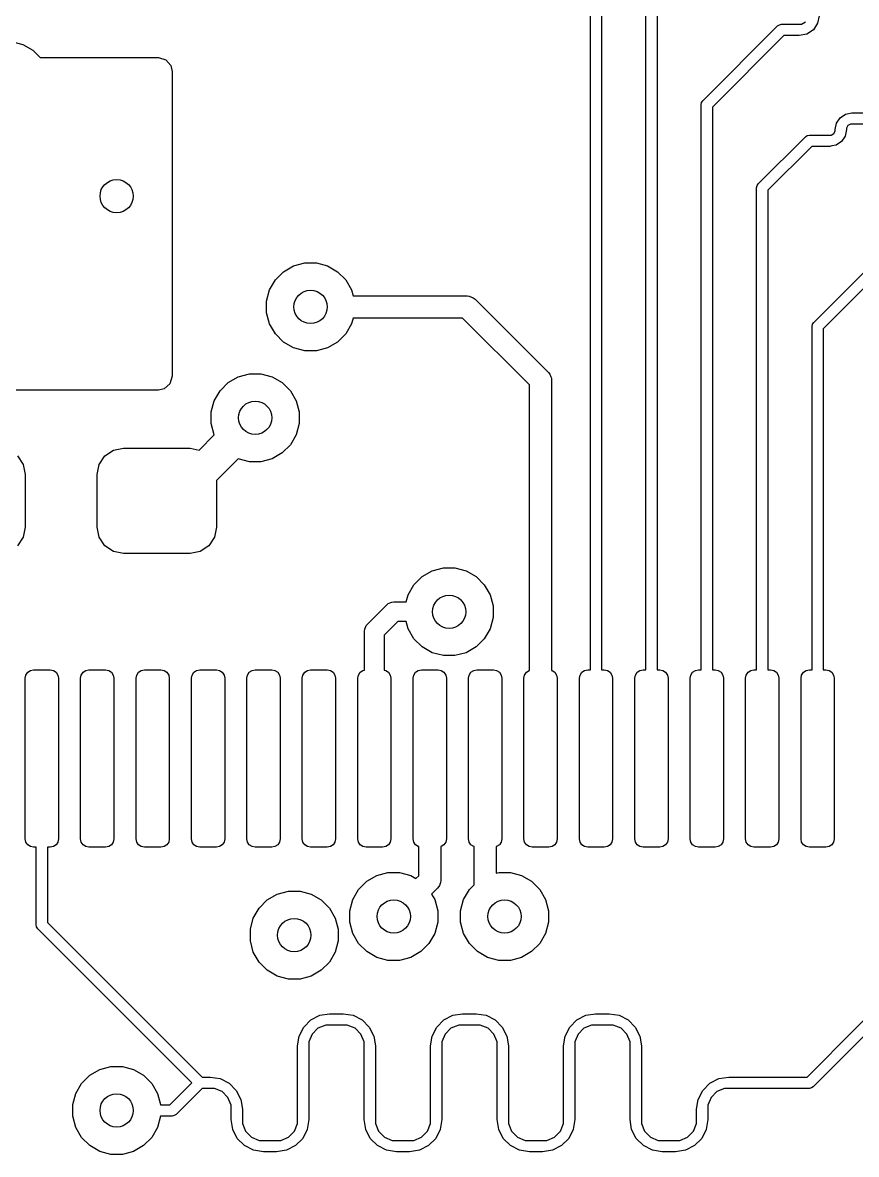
# Model space of a CAD drawing. Extents: x 0.98 to 8.13, y -3.46 to -0.83.
# Drawn here: x 4.8682 to 5.1643, y -1.8562 to -1.4541 of the extents above; entities that cross this region are included whole.
import ezdxf

# ---------------------------------------------------------------- set-up
doc = ezdxf.new("R2010")
doc.units = 0
doc.header["$MEASUREMENT"] = 0
doc.layers.add('BLACK', color=7, linetype='CONTINUOUS')

msp = doc.modelspace()

# ---------------------------------------------------------------- linework, layer by layer
at = {"layer": 'BLACK', "linetype": 'CONTINUOUS'}
for p, q in [((5.06985, -1.68406), (5.06985, -1.375)), ((5.07385, -1.37583), (5.07385, -1.68406)), ((5.08954, -1.68406), (5.08954, -1.43406)), ((5.09354, -1.43488), (5.09354, -1.68406)), ((5.10981, -1.48185), (5.13638, -1.45528)), ((5.13638, -1.45528), (5.13703, -1.45485)), ((5.13703, -1.45485), (5.1378, -1.45469)), ((5.13703, -1.45485), (5.13703, -1.45485)), ((5.1378, -1.45469), (5.14408, -1.45469)), ((5.14408, -1.45469), (5.14408, -1.45469)), ((5.14408, -1.45469), (5.14408, -1.45469)), ((5.14408, -1.45469), (5.14408, -1.45469)), ((5.14408, -1.45469), (5.14489, -1.45469)), ((5.14489, -1.45469), (5.1463, -1.45388)), ((5.15058, -1.45435), (5.14906, -1.45663)), ((5.15111, -1.45166), (5.15058, -1.45435)), ((5.13862, -1.45869), (5.11322, -1.4841)), ((5.14408, -1.45869), (5.13862, -1.45869)), ((5.14677, -1.45816), (5.14408, -1.45869)), ((5.14408, -1.45869), (5.14408, -1.45869)), ((5.14906, -1.45663), (5.14677, -1.45816)), ((4.86426, -1.46076), (4.86823, -1.46183)), ((4.86823, -1.46183), (4.87179, -1.46388)), ((4.87179, -1.46388), (4.87444, -1.46654)), ((4.87444, -1.46654), (4.91638, -1.46654)), ((4.91638, -1.46654), (4.91902, -1.46731)), ((4.91902, -1.46731), (4.92082, -1.46939)), ((4.92082, -1.46939), (4.92126, -1.47142)), ((4.92126, -1.47142), (4.92126, -1.57976)), ((5.10922, -1.48327), (5.10937, -1.4825)), ((5.10922, -1.68406), (5.10922, -1.48327)), ((5.10937, -1.4825), (5.10981, -1.48185)), ((5.11322, -1.4841), (5.11322, -1.68406)), ((5.15856, -1.48793), (5.16049, -1.48664)), ((5.16049, -1.48664), (5.16276, -1.48619)), ((5.16276, -1.48619), (5.16276, -1.48619)), ((5.16276, -1.48619), (5.16276, -1.48619)), ((5.16276, -1.48619), (5.16276, -1.48619)), ((5.16276, -1.48619), (5.17851, -1.48619)), ((5.15683, -1.49213), (5.15728, -1.48985)), ((5.15728, -1.48985), (5.15856, -1.48793)), ((5.16134, -1.49071), (5.16083, -1.49161)), ((5.16224, -1.49019), (5.16134, -1.49071)), ((5.16276, -1.49019), (5.16224, -1.49019)), ((5.17851, -1.49019), (5.16276, -1.49019)), ((5.16276, -1.49019), (5.16276, -1.49019)), ((5.16276, -1.49019), (5.16276, -1.49019)), ((5.12949, -1.51138), (5.14622, -1.49465)), ((5.14622, -1.49465), (5.14687, -1.49422)), ((5.14687, -1.49422), (5.14764, -1.49406)), ((5.14764, -1.49406), (5.15489, -1.49406)), ((5.15489, -1.49406), (5.15489, -1.49406)), ((5.15489, -1.49406), (5.15489, -1.49406)), ((5.15489, -1.49406), (5.15489, -1.49406)), ((5.15489, -1.49406), (5.15541, -1.49406)), ((5.15541, -1.49406), (5.15631, -1.49354)), ((5.15631, -1.49354), (5.15683, -1.49264)), ((5.15683, -1.49264), (5.15683, -1.49213)), ((5.16037, -1.4944), (5.15909, -1.49632)), ((5.16083, -1.49213), (5.16037, -1.4944)), ((5.16083, -1.49161), (5.16083, -1.49213)), ((5.14847, -1.49806), (5.13291, -1.51362)), ((5.15489, -1.49806), (5.14847, -1.49806)), ((5.15565, -1.49791), (5.15489, -1.49806)), ((5.15489, -1.49806), (5.15489, -1.49806)), ((5.15566, -1.49791), (5.15565, -1.49791)), ((5.15716, -1.49761), (5.15566, -1.49791)), ((5.15909, -1.49632), (5.15716, -1.49761)), ((5.12906, -1.51203), (5.12949, -1.51138)), ((5.12891, -1.5128), (5.12906, -1.51203)), ((5.12891, -1.68406), (5.12891, -1.5128)), ((5.13291, -1.51362), (5.13291, -1.68406)), ((5.14918, -1.56059), (5.17575, -1.53402)), ((4.96445, -1.54057), (4.96842, -1.5395)), ((4.96842, -1.5395), (4.97253, -1.5395)), ((4.97253, -1.5395), (4.9765, -1.54057)), ((5.17799, -1.53743), (5.15259, -1.56284)), ((4.95798, -1.54553), (4.96089, -1.54262)), ((4.96089, -1.54262), (4.96445, -1.54057)), ((4.9765, -1.54057), (4.98006, -1.54262)), ((4.98006, -1.54262), (4.98297, -1.54553)), ((4.95592, -1.54909), (4.95798, -1.54553)), ((4.98297, -1.54553), (4.98502, -1.54909)), ((4.95486, -1.55306), (4.95592, -1.54909)), ((4.98502, -1.54909), (4.98558, -1.55118)), ((4.98558, -1.55118), (5.02609, -1.55118)), ((5.02609, -1.55118), (5.02685, -1.55126)), ((5.02685, -1.55126), (5.02827, -1.55184)), ((5.02827, -1.55184), (5.02887, -1.55233)), ((4.95486, -1.55717), (4.95486, -1.55306)), ((5.02887, -1.55233), (5.05495, -1.57841)), ((4.95592, -1.56114), (4.95486, -1.55717)), ((4.98558, -1.55906), (4.98502, -1.56114)), ((5.02445, -1.55906), (4.98558, -1.55906)), ((5.04823, -1.58283), (5.02445, -1.55906)), ((4.95798, -1.5647), (4.95592, -1.56114)), ((4.98502, -1.56114), (4.98297, -1.5647)), ((5.14859, -1.56201), (5.14874, -1.56124)), ((5.14859, -1.68406), (5.14859, -1.56201)), ((5.14874, -1.56124), (5.14918, -1.56059)), ((5.15259, -1.56284), (5.15259, -1.68406)), ((4.96089, -1.56761), (4.95798, -1.5647)), ((4.96445, -1.56967), (4.96089, -1.56761)), ((4.98006, -1.56761), (4.9765, -1.56967)), ((4.98297, -1.5647), (4.98006, -1.56761)), ((4.96842, -1.57073), (4.96445, -1.56967)), ((4.97253, -1.57073), (4.96842, -1.57073)), ((4.9765, -1.56967), (4.97253, -1.57073)), ((4.92126, -1.57976), (4.92048, -1.5824)), ((4.9412, -1.58199), (4.94476, -1.57994)), ((4.94476, -1.57994), (4.94873, -1.57887)), ((4.94873, -1.57887), (4.95284, -1.57887)), ((4.95284, -1.57887), (4.95681, -1.57994)), ((4.95681, -1.57994), (4.96037, -1.58199)), ((5.05495, -1.57841), (5.05544, -1.57901)), ((5.05544, -1.57901), (5.05583, -1.57996)), ((5.05583, -1.57996), (5.05603, -1.58043)), ((4.92048, -1.5824), (4.91841, -1.5842)), ((4.93829, -1.5849), (4.9412, -1.58199)), ((4.96037, -1.58199), (4.96328, -1.5849)), ((5.04823, -1.68425), (5.04823, -1.58283)), ((5.05603, -1.58043), (5.0561, -1.5812)), ((5.0561, -1.5812), (5.0561, -1.68425)), ((4.91638, -1.58465), (4.78555, -1.58465)), ((4.91841, -1.5842), (4.91638, -1.58465)), ((4.93624, -1.58846), (4.93829, -1.5849)), ((4.96328, -1.5849), (4.96534, -1.58846)), ((4.93517, -1.59243), (4.93624, -1.58846)), ((4.96534, -1.58846), (4.9664, -1.59243)), ((4.93517, -1.59654), (4.93517, -1.59243)), ((4.9664, -1.59243), (4.9664, -1.59654)), ((4.93624, -1.60051), (4.93517, -1.59654)), ((4.9664, -1.59654), (4.96534, -1.60051)), ((4.93084, -1.60595), (4.93625, -1.60054)), ((4.93625, -1.60054), (4.93624, -1.60051)), ((4.96328, -1.60407), (4.96037, -1.60698)), ((4.96534, -1.60051), (4.96328, -1.60407)), ((4.86636, -1.60805), (4.86838, -1.61109)), ((4.8954, -1.61109), (4.89742, -1.60805)), ((4.89742, -1.60805), (4.90046, -1.60603)), ((4.90046, -1.60603), (4.90404, -1.60531)), ((4.90404, -1.60531), (4.92766, -1.60531)), ((4.92766, -1.60531), (4.93084, -1.60595)), ((4.96037, -1.60698), (4.95681, -1.60904)), ((4.86838, -1.61109), (4.86909, -1.61467)), ((4.89469, -1.61467), (4.8954, -1.61109)), ((4.94474, -1.60902), (4.93701, -1.61675)), ((4.94476, -1.60904), (4.94474, -1.60902)), ((4.94873, -1.6101), (4.94476, -1.60904)), ((4.95284, -1.6101), (4.94873, -1.6101)), ((4.95681, -1.60904), (4.95284, -1.6101)), ((4.86909, -1.61467), (4.86909, -1.63337)), ((4.89469, -1.63337), (4.89469, -1.61467)), ((4.93701, -1.61675), (4.93701, -1.63337)), ((4.86909, -1.63337), (4.86838, -1.63694)), ((4.8954, -1.63694), (4.89469, -1.63337)), ((4.93701, -1.63337), (4.9363, -1.63694)), ((4.86838, -1.63694), (4.86636, -1.63998)), ((4.89742, -1.63998), (4.8954, -1.63694)), ((4.90046, -1.642), (4.89742, -1.63998)), ((4.93427, -1.63998), (4.93124, -1.642)), ((4.9363, -1.63694), (4.93427, -1.63998)), ((4.90404, -1.64272), (4.90046, -1.642)), ((4.92766, -1.64272), (4.90404, -1.64272)), ((4.93124, -1.642), (4.92766, -1.64272)), ((5.01366, -1.64884), (5.01763, -1.64777)), ((5.01763, -1.64777), (5.02174, -1.64777)), ((5.02174, -1.64777), (5.02571, -1.64884)), ((5.00719, -1.6538), (5.0101, -1.65089)), ((5.0101, -1.65089), (5.01366, -1.64884)), ((5.02571, -1.64884), (5.02927, -1.65089)), ((5.02927, -1.65089), (5.03218, -1.6538)), ((5.00514, -1.65736), (5.00719, -1.6538)), ((5.03218, -1.6538), (5.03423, -1.65736)), ((4.99806, -1.66048), (4.99932, -1.65995)), ((4.99932, -1.65995), (5, -1.65989)), ((5, -1.65989), (5.00446, -1.65989)), ((5.00446, -1.65989), (5.00514, -1.65736)), ((5.03423, -1.65736), (5.0353, -1.66133)), ((4.99064, -1.6678), (4.99753, -1.66091)), ((4.99753, -1.66091), (4.99806, -1.66048)), ((5.0353, -1.66133), (5.0353, -1.66544)), ((4.98968, -1.66959), (4.9902, -1.66833)), ((4.9902, -1.66833), (4.99064, -1.6678)), ((5.00145, -1.66689), (4.99661, -1.67173)), ((5.00446, -1.66689), (5.00145, -1.66689)), ((5.00514, -1.66941), (5.00446, -1.66689)), ((5.0353, -1.66544), (5.03423, -1.66941)), ((4.98961, -1.67028), (4.98968, -1.66959)), ((4.98961, -1.68416), (4.98961, -1.67028)), ((4.99661, -1.67173), (4.99661, -1.68416)), ((5.00719, -1.67297), (5.00514, -1.66941)), ((5.03423, -1.66941), (5.03218, -1.67297)), ((5.0101, -1.67588), (5.00719, -1.67297)), ((5.01366, -1.67794), (5.0101, -1.67588)), ((5.02927, -1.67588), (5.02571, -1.67794)), ((5.03218, -1.67297), (5.02927, -1.67588)), ((5.01763, -1.679), (5.01366, -1.67794)), ((5.02174, -1.679), (5.01763, -1.679)), ((5.02571, -1.67794), (5.02174, -1.679)), ((4.86996, -1.68492), (4.87092, -1.68428)), ((4.87092, -1.68428), (4.87205, -1.68406)), ((4.87205, -1.68406), (4.87795, -1.68406)), ((4.87795, -1.68406), (4.87908, -1.68428)), ((4.87908, -1.68428), (4.88004, -1.68492)), ((4.88964, -1.68492), (4.8906, -1.68428)), ((4.8906, -1.68428), (4.89173, -1.68406)), ((4.89173, -1.68406), (4.89764, -1.68406)), ((4.89764, -1.68406), (4.89877, -1.68428)), ((4.89877, -1.68428), (4.89973, -1.68492)), ((4.90933, -1.68492), (4.91029, -1.68428)), ((4.91029, -1.68428), (4.91142, -1.68406)), ((4.91142, -1.68406), (4.91732, -1.68406)), ((4.91732, -1.68406), (4.91845, -1.68428)), ((4.91845, -1.68428), (4.91941, -1.68492)), ((4.92901, -1.68492), (4.92997, -1.68428)), ((4.92997, -1.68428), (4.9311, -1.68406)), ((4.9311, -1.68406), (4.93701, -1.68406)), ((4.93701, -1.68406), (4.93814, -1.68428)), ((4.93814, -1.68428), (4.9391, -1.68492)), ((4.9487, -1.68492), (4.94966, -1.68428)), ((4.94966, -1.68428), (4.95079, -1.68406)), ((4.95079, -1.68406), (4.95669, -1.68406)), ((4.95669, -1.68406), (4.95782, -1.68428)), ((4.95782, -1.68428), (4.95878, -1.68492)), ((4.96838, -1.68492), (4.96934, -1.68428)), ((4.96934, -1.68428), (4.97047, -1.68406)), ((4.97047, -1.68406), (4.97638, -1.68406)), ((4.97638, -1.68406), (4.97751, -1.68428)), ((4.97751, -1.68428), (4.97847, -1.68492)), ((4.98807, -1.68492), (4.98903, -1.68428)), ((4.98903, -1.68428), (4.98961, -1.68416)), ((4.99661, -1.68416), (4.99719, -1.68428)), ((4.99719, -1.68428), (4.99815, -1.68492)), ((5.00775, -1.68492), (5.00871, -1.68428)), ((5.00871, -1.68428), (5.00984, -1.68406)), ((5.00984, -1.68406), (5.01575, -1.68406)), ((5.01575, -1.68406), (5.01688, -1.68428)), ((5.01688, -1.68428), (5.01784, -1.68492)), ((5.02744, -1.68492), (5.0284, -1.68428)), ((5.0284, -1.68428), (5.02953, -1.68406)), ((5.02953, -1.68406), (5.03543, -1.68406)), ((5.03543, -1.68406), (5.03656, -1.68428)), ((5.03656, -1.68428), (5.03752, -1.68492)), ((5.04712, -1.68492), (5.04808, -1.68428)), ((5.04808, -1.68428), (5.04823, -1.68425)), ((5.0561, -1.68425), (5.05625, -1.68428)), ((5.05625, -1.68428), (5.05721, -1.68492)), ((5.06681, -1.68492), (5.06777, -1.68428)), ((5.06777, -1.68428), (5.0689, -1.68406)), ((5.0689, -1.68406), (5.06985, -1.68406)), ((5.07385, -1.68406), (5.0748, -1.68406)), ((5.0748, -1.68406), (5.07593, -1.68428)), ((5.07593, -1.68428), (5.07689, -1.68492)), ((5.08649, -1.68492), (5.08745, -1.68428)), ((5.08745, -1.68428), (5.08858, -1.68406)), ((5.08858, -1.68406), (5.08954, -1.68406)), ((5.09354, -1.68406), (5.09449, -1.68406)), ((5.09449, -1.68406), (5.09562, -1.68428)), ((5.09562, -1.68428), (5.09658, -1.68492)), ((5.10618, -1.68492), (5.10714, -1.68428)), ((5.10714, -1.68428), (5.10827, -1.68406)), ((5.10827, -1.68406), (5.10922, -1.68406)), ((5.11322, -1.68406), (5.11417, -1.68406)), ((5.11417, -1.68406), (5.1153, -1.68428)), ((5.1153, -1.68428), (5.11626, -1.68492)), ((5.12586, -1.68492), (5.12682, -1.68428)), ((5.12682, -1.68428), (5.12795, -1.68406)), ((5.12795, -1.68406), (5.12891, -1.68406)), ((5.13291, -1.68406), (5.13386, -1.68406)), ((5.13386, -1.68406), (5.13499, -1.68428)), ((5.13499, -1.68428), (5.13595, -1.68492)), ((5.14555, -1.68492), (5.14651, -1.68428)), ((5.14651, -1.68428), (5.14764, -1.68406)), ((5.14764, -1.68406), (5.14859, -1.68406)), ((5.15259, -1.68406), (5.15354, -1.68406)), ((5.15354, -1.68406), (5.15467, -1.68428)), ((5.15467, -1.68428), (5.15563, -1.68492)), ((4.86909, -1.68701), (4.86932, -1.68588)), ((4.86909, -1.74409), (4.86909, -1.68701)), ((4.86932, -1.68588), (4.86996, -1.68492)), ((4.88004, -1.68492), (4.88068, -1.68588)), ((4.88068, -1.68588), (4.88091, -1.68701)), ((4.88091, -1.68701), (4.88091, -1.74409)), ((4.88878, -1.68701), (4.889, -1.68588)), ((4.88878, -1.74409), (4.88878, -1.68701)), ((4.889, -1.68588), (4.88964, -1.68492)), ((4.89973, -1.68492), (4.90037, -1.68588)), ((4.90037, -1.68588), (4.90059, -1.68701)), ((4.90059, -1.68701), (4.90059, -1.74409)), ((4.90846, -1.68701), (4.90869, -1.68588)), ((4.90846, -1.74409), (4.90846, -1.68701)), ((4.90869, -1.68588), (4.90933, -1.68492)), ((4.91941, -1.68492), (4.92005, -1.68588)), ((4.92005, -1.68588), (4.92028, -1.68701)), ((4.92028, -1.68701), (4.92028, -1.74409)), ((4.92815, -1.68701), (4.92837, -1.68588)), ((4.92815, -1.74409), (4.92815, -1.68701)), ((4.92837, -1.68588), (4.92901, -1.68492)), ((4.9391, -1.68492), (4.93974, -1.68588)), ((4.93974, -1.68588), (4.93996, -1.68701)), ((4.93996, -1.68701), (4.93996, -1.74409)), ((4.94783, -1.68701), (4.94806, -1.68588)), ((4.94783, -1.74409), (4.94783, -1.68701)), ((4.94806, -1.68588), (4.9487, -1.68492)), ((4.95878, -1.68492), (4.95942, -1.68588)), ((4.95942, -1.68588), (4.95965, -1.68701)), ((4.95965, -1.68701), (4.95965, -1.74409)), ((4.96752, -1.68701), (4.96774, -1.68588)), ((4.96752, -1.74409), (4.96752, -1.68701)), ((4.96774, -1.68588), (4.96838, -1.68492)), ((4.97847, -1.68492), (4.97911, -1.68588)), ((4.97911, -1.68588), (4.97933, -1.68701)), ((4.97933, -1.68701), (4.97933, -1.74409)), ((4.9872, -1.68701), (4.98743, -1.68588)), ((4.9872, -1.74409), (4.9872, -1.68701)), ((4.98743, -1.68588), (4.98807, -1.68492)), ((4.99815, -1.68492), (4.99879, -1.68588)), ((4.99879, -1.68588), (4.99902, -1.68701)), ((4.99902, -1.68701), (4.99902, -1.74409)), ((5.00689, -1.68701), (5.00711, -1.68588)), ((5.00689, -1.74409), (5.00689, -1.68701)), ((5.00711, -1.68588), (5.00775, -1.68492)), ((5.01784, -1.68492), (5.01848, -1.68588)), ((5.01848, -1.68588), (5.0187, -1.68701)), ((5.0187, -1.68701), (5.0187, -1.74409)), ((5.02657, -1.68701), (5.0268, -1.68588)), ((5.02657, -1.74409), (5.02657, -1.68701)), ((5.0268, -1.68588), (5.02744, -1.68492)), ((5.03752, -1.68492), (5.03816, -1.68588)), ((5.03816, -1.68588), (5.03839, -1.68701)), ((5.03839, -1.68701), (5.03839, -1.74409)), ((5.04626, -1.68701), (5.04648, -1.68588)), ((5.04626, -1.74409), (5.04626, -1.68701)), ((5.04648, -1.68588), (5.04712, -1.68492)), ((5.05721, -1.68492), (5.05785, -1.68588)), ((5.05785, -1.68588), (5.05807, -1.68701)), ((5.05807, -1.68701), (5.05807, -1.74409)), ((5.06594, -1.68701), (5.06617, -1.68588)), ((5.06594, -1.74409), (5.06594, -1.68701)), ((5.06617, -1.68588), (5.06681, -1.68492)), ((5.07689, -1.68492), (5.07753, -1.68588)), ((5.07753, -1.68588), (5.07776, -1.68701)), ((5.07776, -1.68701), (5.07776, -1.74409)), ((5.08563, -1.68701), (5.08585, -1.68588)), ((5.08563, -1.74409), (5.08563, -1.68701)), ((5.08585, -1.68588), (5.08649, -1.68492)), ((5.09658, -1.68492), (5.09722, -1.68588)), ((5.09722, -1.68588), (5.09744, -1.68701)), ((5.09744, -1.68701), (5.09744, -1.74409)), ((5.10531, -1.68701), (5.10554, -1.68588)), ((5.10531, -1.74409), (5.10531, -1.68701)), ((5.10554, -1.68588), (5.10618, -1.68492)), ((5.11626, -1.68492), (5.1169, -1.68588)), ((5.1169, -1.68588), (5.11713, -1.68701)), ((5.11713, -1.68701), (5.11713, -1.74409)), ((5.125, -1.68701), (5.12522, -1.68588)), ((5.125, -1.74409), (5.125, -1.68701)), ((5.12522, -1.68588), (5.12586, -1.68492)), ((5.13595, -1.68492), (5.13659, -1.68588)), ((5.13659, -1.68588), (5.13681, -1.68701)), ((5.13681, -1.68701), (5.13681, -1.74409)), ((5.14469, -1.68701), (5.14491, -1.68588)), ((5.14469, -1.74409), (5.14469, -1.68701)), ((5.14491, -1.68588), (5.14555, -1.68492)), ((5.15563, -1.68492), (5.15627, -1.68588)), ((5.15627, -1.68588), (5.1565, -1.68701)), ((5.1565, -1.68701), (5.1565, -1.74409)), ((4.86932, -1.74522), (4.86909, -1.74409)), ((4.88091, -1.74409), (4.88068, -1.74522)), ((4.889, -1.74522), (4.88878, -1.74409)), ((4.90059, -1.74409), (4.90037, -1.74522)), ((4.90869, -1.74522), (4.90846, -1.74409)), ((4.92028, -1.74409), (4.92005, -1.74522)), ((4.92837, -1.74522), (4.92815, -1.74409)), ((4.93996, -1.74409), (4.93974, -1.74522)), ((4.94806, -1.74522), (4.94783, -1.74409)), ((4.95965, -1.74409), (4.95942, -1.74522)), ((4.96774, -1.74522), (4.96752, -1.74409)), ((4.97933, -1.74409), (4.97911, -1.74522)), ((4.98743, -1.74522), (4.9872, -1.74409)), ((4.99902, -1.74409), (4.99879, -1.74522)), ((5.00711, -1.74522), (5.00689, -1.74409)), ((5.0187, -1.74409), (5.01848, -1.74522)), ((5.0268, -1.74522), (5.02657, -1.74409)), ((5.03839, -1.74409), (5.03816, -1.74522)), ((5.04648, -1.74522), (5.04626, -1.74409)), ((5.05807, -1.74409), (5.05785, -1.74522)), ((5.06617, -1.74522), (5.06594, -1.74409)), ((5.07776, -1.74409), (5.07753, -1.74522)), ((5.08585, -1.74522), (5.08563, -1.74409)), ((5.09744, -1.74409), (5.09722, -1.74522)), ((5.10554, -1.74522), (5.10531, -1.74409)), ((5.11713, -1.74409), (5.1169, -1.74522)), ((5.12522, -1.74522), (5.125, -1.74409)), ((5.13681, -1.74409), (5.13659, -1.74522)), ((5.14491, -1.74522), (5.14469, -1.74409)), ((5.1565, -1.74409), (5.15627, -1.74522)), ((4.86996, -1.74618), (4.86932, -1.74522)), ((4.87092, -1.74682), (4.86996, -1.74618)), ((4.87205, -1.74705), (4.87092, -1.74682)), ((4.873, -1.74705), (4.87205, -1.74705)), ((4.873, -1.77461), (4.873, -1.74705)), ((4.87795, -1.74705), (4.877, -1.74705)), ((4.877, -1.74705), (4.877, -1.77378)), ((4.87908, -1.74682), (4.87795, -1.74705)), ((4.88004, -1.74618), (4.87908, -1.74682)), ((4.88068, -1.74522), (4.88004, -1.74618)), ((4.88964, -1.74618), (4.889, -1.74522)), ((4.8906, -1.74682), (4.88964, -1.74618)), ((4.89173, -1.74705), (4.8906, -1.74682)), ((4.89764, -1.74705), (4.89173, -1.74705)), ((4.89877, -1.74682), (4.89764, -1.74705)), ((4.89973, -1.74618), (4.89877, -1.74682)), ((4.90037, -1.74522), (4.89973, -1.74618)), ((4.90933, -1.74618), (4.90869, -1.74522)), ((4.91029, -1.74682), (4.90933, -1.74618)), ((4.91142, -1.74705), (4.91029, -1.74682)), ((4.91732, -1.74705), (4.91142, -1.74705)), ((4.91845, -1.74682), (4.91732, -1.74705)), ((4.91941, -1.74618), (4.91845, -1.74682)), ((4.92005, -1.74522), (4.91941, -1.74618)), ((4.92901, -1.74618), (4.92837, -1.74522)), ((4.92997, -1.74682), (4.92901, -1.74618)), ((4.9311, -1.74705), (4.92997, -1.74682)), ((4.93701, -1.74705), (4.9311, -1.74705)), ((4.93814, -1.74682), (4.93701, -1.74705)), ((4.9391, -1.74618), (4.93814, -1.74682)), ((4.93974, -1.74522), (4.9391, -1.74618)), ((4.9487, -1.74618), (4.94806, -1.74522)), ((4.94966, -1.74682), (4.9487, -1.74618)), ((4.95079, -1.74705), (4.94966, -1.74682)), ((4.95669, -1.74705), (4.95079, -1.74705)), ((4.95782, -1.74682), (4.95669, -1.74705)), ((4.95878, -1.74618), (4.95782, -1.74682)), ((4.95942, -1.74522), (4.95878, -1.74618)), ((4.96838, -1.74618), (4.96774, -1.74522)), ((4.96934, -1.74682), (4.96838, -1.74618)), ((4.97047, -1.74705), (4.96934, -1.74682)), ((4.97638, -1.74705), (4.97047, -1.74705)), ((4.97751, -1.74682), (4.97638, -1.74705)), ((4.97847, -1.74618), (4.97751, -1.74682)), ((4.97911, -1.74522), (4.97847, -1.74618)), ((4.98807, -1.74618), (4.98743, -1.74522)), ((4.98903, -1.74682), (4.98807, -1.74618)), ((4.99016, -1.74705), (4.98903, -1.74682)), ((4.99606, -1.74705), (4.99016, -1.74705)), ((4.99719, -1.74682), (4.99606, -1.74705)), ((4.99815, -1.74618), (4.99719, -1.74682)), ((4.99879, -1.74522), (4.99815, -1.74618)), ((5.00775, -1.74618), (5.00711, -1.74522)), ((5.00871, -1.74682), (5.00775, -1.74618)), ((5.00886, -1.74685), (5.00871, -1.74682)), ((5.00886, -1.75723), (5.00886, -1.74685)), ((5.01688, -1.74682), (5.01673, -1.74685)), ((5.01673, -1.74685), (5.01673, -1.75886)), ((5.01784, -1.74618), (5.01688, -1.74682)), ((5.01848, -1.74522), (5.01784, -1.74618)), ((5.02744, -1.74618), (5.0268, -1.74522)), ((5.0284, -1.74682), (5.02744, -1.74618)), ((5.02854, -1.74685), (5.0284, -1.74682)), ((5.02854, -1.7604), (5.02854, -1.74685)), ((5.03656, -1.74682), (5.03642, -1.74685)), ((5.03642, -1.74685), (5.03642, -1.75628)), ((5.03752, -1.74618), (5.03656, -1.74682)), ((5.03816, -1.74522), (5.03752, -1.74618)), ((5.04712, -1.74618), (5.04648, -1.74522)), ((5.04808, -1.74682), (5.04712, -1.74618)), ((5.04921, -1.74705), (5.04808, -1.74682)), ((5.05512, -1.74705), (5.04921, -1.74705)), ((5.05625, -1.74682), (5.05512, -1.74705)), ((5.05721, -1.74618), (5.05625, -1.74682)), ((5.05785, -1.74522), (5.05721, -1.74618)), ((5.06681, -1.74618), (5.06617, -1.74522)), ((5.06777, -1.74682), (5.06681, -1.74618)), ((5.0689, -1.74705), (5.06777, -1.74682)), ((5.0748, -1.74705), (5.0689, -1.74705)), ((5.07593, -1.74682), (5.0748, -1.74705)), ((5.07689, -1.74618), (5.07593, -1.74682)), ((5.07753, -1.74522), (5.07689, -1.74618)), ((5.08649, -1.74618), (5.08585, -1.74522)), ((5.08745, -1.74682), (5.08649, -1.74618)), ((5.08858, -1.74705), (5.08745, -1.74682)), ((5.09449, -1.74705), (5.08858, -1.74705)), ((5.09562, -1.74682), (5.09449, -1.74705)), ((5.09658, -1.74618), (5.09562, -1.74682)), ((5.09722, -1.74522), (5.09658, -1.74618)), ((5.10618, -1.74618), (5.10554, -1.74522)), ((5.10714, -1.74682), (5.10618, -1.74618)), ((5.10827, -1.74705), (5.10714, -1.74682)), ((5.11417, -1.74705), (5.10827, -1.74705)), ((5.1153, -1.74682), (5.11417, -1.74705)), ((5.11626, -1.74618), (5.1153, -1.74682)), ((5.1169, -1.74522), (5.11626, -1.74618)), ((5.12586, -1.74618), (5.12522, -1.74522)), ((5.12682, -1.74682), (5.12586, -1.74618)), ((5.12795, -1.74705), (5.12682, -1.74682)), ((5.13386, -1.74705), (5.12795, -1.74705)), ((5.13499, -1.74682), (5.13386, -1.74705)), ((5.13595, -1.74618), (5.13499, -1.74682)), ((5.13659, -1.74522), (5.13595, -1.74618)), ((5.14555, -1.74618), (5.14491, -1.74522)), ((5.14651, -1.74682), (5.14555, -1.74618)), ((5.14764, -1.74705), (5.14651, -1.74682)), ((5.15354, -1.74705), (5.14764, -1.74705)), ((5.15467, -1.74682), (5.15354, -1.74705)), ((5.15563, -1.74618), (5.15467, -1.74682)), ((5.15627, -1.74522), (5.15563, -1.74618)), ((4.99397, -1.7571), (4.99794, -1.75604)), ((4.99794, -1.75604), (5.00206, -1.75604)), ((5.00206, -1.75604), (5.00603, -1.7571)), ((5.03642, -1.75628), (5.03731, -1.75604)), ((5.03731, -1.75604), (5.04143, -1.75604)), ((5.04143, -1.75604), (5.0454, -1.7571)), ((4.98751, -1.76207), (4.99041, -1.75916)), ((4.99041, -1.75916), (4.99397, -1.7571)), ((5.00603, -1.7571), (5.0079, -1.75819)), ((5.0079, -1.75819), (5.00886, -1.75723)), ((5.01624, -1.76063), (5.01607, -1.76105)), ((5.01666, -1.75963), (5.01624, -1.76063)), ((5.01673, -1.75886), (5.01666, -1.75963)), ((5.02688, -1.76207), (5.02854, -1.7604)), ((5.0454, -1.7571), (5.04896, -1.75916)), ((5.04896, -1.75916), (5.05186, -1.76207)), ((4.95508, -1.76577), (4.95864, -1.76371)), ((4.95864, -1.76371), (4.96261, -1.76265)), ((4.96261, -1.76265), (4.96673, -1.76265)), ((4.96673, -1.76265), (4.9707, -1.76371)), ((4.9707, -1.76371), (4.97426, -1.76577)), ((4.98545, -1.76563), (4.98751, -1.76207)), ((5.01558, -1.76164), (5.01347, -1.76375)), ((5.01347, -1.76375), (5.01455, -1.76563)), ((5.01607, -1.76105), (5.01558, -1.76164)), ((5.02482, -1.76563), (5.02688, -1.76207)), ((5.05186, -1.76207), (5.05392, -1.76563)), ((4.95012, -1.77223), (4.95218, -1.76867)), ((4.95218, -1.76867), (4.95508, -1.76577)), ((4.97426, -1.76577), (4.97716, -1.76867)), ((4.97716, -1.76867), (4.97922, -1.77223)), ((4.98439, -1.7696), (4.98545, -1.76563)), ((5.01455, -1.76563), (5.01561, -1.7696)), ((5.02376, -1.7696), (5.02482, -1.76563)), ((5.05392, -1.76563), (5.05498, -1.7696)), ((4.94906, -1.77621), (4.95012, -1.77223)), ((4.97922, -1.77223), (4.98028, -1.77621)), ((4.98439, -1.77371), (4.98439, -1.7696)), ((5.01561, -1.7696), (5.01561, -1.77371)), ((5.02376, -1.77371), (5.02376, -1.7696)), ((5.05498, -1.7696), (5.05498, -1.77371)), ((4.87315, -1.77537), (4.873, -1.77461)), ((4.87359, -1.77602), (4.87315, -1.77537)), ((4.92827, -1.83071), (4.87359, -1.77602)), ((4.877, -1.77378), (4.93193, -1.82871)), ((4.94906, -1.78032), (4.94906, -1.77621)), ((4.98028, -1.77621), (4.98028, -1.78032)), ((4.98545, -1.77768), (4.98439, -1.77371)), ((5.01561, -1.77371), (5.01455, -1.77768)), ((5.02482, -1.77768), (5.02376, -1.77371)), ((5.05498, -1.77371), (5.05392, -1.77768)), ((4.95012, -1.78429), (4.94906, -1.78032)), ((4.98028, -1.78032), (4.97922, -1.78429)), ((4.98751, -1.78124), (4.98545, -1.77768)), ((5.01455, -1.77768), (5.01249, -1.78124)), ((5.02688, -1.78124), (5.02482, -1.77768)), ((5.05392, -1.77768), (5.05186, -1.78124)), ((4.95218, -1.78785), (4.95012, -1.78429)), ((4.97922, -1.78429), (4.97716, -1.78785)), ((4.99041, -1.78415), (4.98751, -1.78124)), ((4.99397, -1.7862), (4.99041, -1.78415)), ((5.00959, -1.78415), (5.00603, -1.7862)), ((5.01249, -1.78124), (5.00959, -1.78415)), ((5.02978, -1.78415), (5.02688, -1.78124)), ((5.03334, -1.7862), (5.02978, -1.78415)), ((5.04896, -1.78415), (5.0454, -1.7862)), ((5.05186, -1.78124), (5.04896, -1.78415)), ((4.95508, -1.79075), (4.95218, -1.78785)), ((4.97716, -1.78785), (4.97426, -1.79075)), ((4.99794, -1.78727), (4.99397, -1.7862)), ((5.00206, -1.78727), (4.99794, -1.78727)), ((5.00603, -1.7862), (5.00206, -1.78727)), ((5.03731, -1.78727), (5.03334, -1.7862)), ((5.04143, -1.78727), (5.03731, -1.78727)), ((5.0454, -1.7862), (5.04143, -1.78727)), ((4.95864, -1.79281), (4.95508, -1.79075)), ((4.96261, -1.79387), (4.95864, -1.79281)), ((4.9707, -1.79281), (4.96673, -1.79387)), ((4.97426, -1.79075), (4.9707, -1.79281)), ((4.96673, -1.79387), (4.96261, -1.79387)), ((4.96804, -1.81093), (4.97058, -1.8084)), ((4.97058, -1.8084), (4.97377, -1.80677)), ((4.97377, -1.80677), (4.97723, -1.80622)), ((4.97723, -1.80622), (4.9773, -1.80621)), ((4.9773, -1.80621), (4.98203, -1.80621)), ((4.98203, -1.80621), (4.98203, -1.80621)), ((4.98203, -1.80621), (4.98203, -1.80621)), ((4.98203, -1.80621), (4.98557, -1.80677)), ((4.98557, -1.80677), (4.98876, -1.80839)), ((4.98876, -1.80839), (4.99129, -1.81093)), ((5.01529, -1.81093), (5.01782, -1.8084)), ((5.01782, -1.8084), (5.02101, -1.80677)), ((5.02101, -1.80677), (5.02447, -1.80622)), ((5.02447, -1.80622), (5.02455, -1.80621)), ((5.02455, -1.80621), (5.02927, -1.80621)), ((5.02927, -1.80621), (5.02927, -1.80621)), ((5.02927, -1.80621), (5.02927, -1.80621)), ((5.02927, -1.80621), (5.03281, -1.80677)), ((5.03281, -1.80677), (5.036, -1.80839)), ((5.036, -1.80839), (5.03853, -1.81093)), ((5.06253, -1.81093), (5.06506, -1.8084)), ((5.06506, -1.8084), (5.06826, -1.80677)), ((5.06826, -1.80677), (5.07172, -1.80622)), ((5.07172, -1.80622), (5.07179, -1.80621)), ((5.07179, -1.80621), (5.07652, -1.80621)), ((5.07652, -1.80621), (5.07652, -1.80621)), ((5.07652, -1.80621), (5.07652, -1.80621)), ((5.07652, -1.80621), (5.08006, -1.80677)), ((5.08006, -1.80677), (5.08325, -1.80839)), ((5.08325, -1.80839), (5.08578, -1.81093)), ((5.16432, -1.8112), (5.16727, -1.80825)), ((4.96642, -1.81412), (4.96804, -1.81093)), ((4.97309, -1.81134), (4.97099, -1.81344)), ((4.97582, -1.81021), (4.97309, -1.81134)), ((4.9773, -1.81021), (4.97582, -1.81021)), ((4.98203, -1.81021), (4.9773, -1.81021)), ((4.9773, -1.81021), (4.9773, -1.81021)), ((4.9773, -1.81021), (4.9773, -1.81021)), ((4.9773, -1.81021), (4.9773, -1.81021)), ((4.98351, -1.81021), (4.98203, -1.81021)), ((4.98625, -1.81134), (4.98351, -1.81021)), ((4.98834, -1.81344), (4.98625, -1.81134)), ((4.99129, -1.81093), (4.99292, -1.81412)), ((5.01366, -1.81412), (5.01529, -1.81093)), ((5.02033, -1.81134), (5.01823, -1.81344)), ((5.02307, -1.81021), (5.02033, -1.81134)), ((5.02455, -1.81021), (5.02307, -1.81021)), ((5.02927, -1.81021), (5.02455, -1.81021)), ((5.02455, -1.81021), (5.02455, -1.81021)), ((5.02455, -1.81021), (5.02455, -1.81021)), ((5.02455, -1.81021), (5.02455, -1.81021)), ((5.03075, -1.81021), (5.02927, -1.81021)), ((5.03349, -1.81134), (5.03075, -1.81021)), ((5.03559, -1.81344), (5.03349, -1.81134)), ((5.03853, -1.81093), (5.04016, -1.81412)), ((5.0609, -1.81412), (5.06253, -1.81093)), ((5.06757, -1.81134), (5.06548, -1.81344)), ((5.07031, -1.81021), (5.06757, -1.81134)), ((5.07179, -1.81021), (5.07031, -1.81021)), ((5.07652, -1.81021), (5.07179, -1.81021)), ((5.07179, -1.81021), (5.07179, -1.81021)), ((5.07179, -1.81021), (5.07179, -1.81021)), ((5.07179, -1.81021), (5.07179, -1.81021)), ((5.078, -1.81021), (5.07652, -1.81021)), ((5.08074, -1.81134), (5.078, -1.81021)), ((5.08283, -1.81344), (5.08074, -1.81134)), ((5.08578, -1.81093), (5.08741, -1.81412)), ((5.14681, -1.82871), (5.16432, -1.8112)), ((4.96586, -1.81766), (4.96642, -1.81412)), ((4.97099, -1.81344), (4.96986, -1.81617)), ((4.96986, -1.81617), (4.96986, -1.81766)), ((4.98948, -1.81617), (4.98834, -1.81344)), ((4.98948, -1.81766), (4.98948, -1.81617)), ((4.99292, -1.81412), (4.99348, -1.81765)), ((5.0131, -1.81766), (5.01366, -1.81412)), ((5.01823, -1.81344), (5.0171, -1.81617)), ((5.0171, -1.81617), (5.0171, -1.81766)), ((5.03672, -1.81617), (5.03559, -1.81344)), ((5.03672, -1.81766), (5.03672, -1.81617)), ((5.04016, -1.81412), (5.04072, -1.81765)), ((5.06034, -1.81766), (5.0609, -1.81412)), ((5.06548, -1.81344), (5.06434, -1.81617)), ((5.06434, -1.81617), (5.06434, -1.81766)), ((5.08397, -1.81617), (5.08283, -1.81344)), ((5.08397, -1.81766), (5.08397, -1.81617)), ((5.08741, -1.81412), (5.08797, -1.81765)), ((5.16715, -1.81403), (5.14905, -1.83212)), ((4.96586, -1.83071), (4.96586, -1.81766)), ((4.96586, -1.81766), (4.96586, -1.81766)), ((4.96586, -1.81766), (4.96586, -1.81766)), ((4.96986, -1.81766), (4.96986, -1.83071)), ((4.98948, -1.83071), (4.98948, -1.81766)), ((4.98948, -1.81766), (4.98948, -1.81766)), ((4.99348, -1.81765), (4.99348, -1.81766)), ((4.99348, -1.81766), (4.99348, -1.81766)), ((4.99348, -1.81766), (4.99348, -1.81766)), ((4.99348, -1.81766), (4.99348, -1.81766)), ((4.99348, -1.81766), (4.99348, -1.83071)), ((5.0131, -1.83071), (5.0131, -1.81766)), ((5.0131, -1.81766), (5.0131, -1.81766)), ((5.0131, -1.81766), (5.0131, -1.81766)), ((5.0171, -1.81766), (5.0171, -1.83071)), ((5.03672, -1.83071), (5.03672, -1.81766)), ((5.03672, -1.81766), (5.03672, -1.81766)), ((5.04072, -1.81765), (5.04072, -1.81766)), ((5.04072, -1.81766), (5.04072, -1.81766)), ((5.04072, -1.81766), (5.04072, -1.81766)), ((5.04072, -1.81766), (5.04072, -1.81766)), ((5.04072, -1.81766), (5.04072, -1.83071)), ((5.06034, -1.83071), (5.06034, -1.81766)), ((5.06034, -1.81766), (5.06034, -1.81766)), ((5.06034, -1.81766), (5.06034, -1.81766)), ((5.06434, -1.81766), (5.06434, -1.83071)), ((5.08397, -1.83071), (5.08397, -1.81766)), ((5.08397, -1.81766), (5.08397, -1.81766)), ((5.08797, -1.81765), (5.08797, -1.81766)), ((5.08797, -1.81766), (5.08797, -1.81766)), ((5.08797, -1.81766), (5.08797, -1.81766)), ((5.08797, -1.81766), (5.08797, -1.81766)), ((5.08797, -1.81766), (5.08797, -1.83071)), ((4.89555, -1.826), (4.89952, -1.82494)), ((4.89952, -1.82494), (4.90363, -1.82494)), ((4.90363, -1.82494), (4.9076, -1.826)), ((4.88908, -1.83096), (4.89199, -1.82806)), ((4.89199, -1.82806), (4.89555, -1.826)), ((4.9076, -1.826), (4.91116, -1.82806)), ((4.91116, -1.82806), (4.91407, -1.83096)), ((4.93193, -1.82871), (4.93479, -1.82871)), ((4.93479, -1.82871), (4.93479, -1.82871)), ((4.93479, -1.82871), (4.93479, -1.82871)), ((4.93479, -1.82871), (4.93832, -1.82927)), ((4.93832, -1.82927), (4.94151, -1.8309)), ((5.11231, -1.8309), (5.1155, -1.82927)), ((5.1155, -1.82927), (5.119, -1.82872)), ((5.119, -1.82872), (5.11904, -1.82871)), ((5.11904, -1.82871), (5.12376, -1.82871)), ((5.12376, -1.82871), (5.14681, -1.82871)), ((4.88703, -1.83452), (4.88908, -1.83096)), ((4.91407, -1.83096), (4.91612, -1.83452)), ((4.92043, -1.83855), (4.92827, -1.83071)), ((4.93193, -1.83271), (4.92267, -1.84197)), ((4.93478, -1.83271), (4.93193, -1.83271)), ((4.93627, -1.83271), (4.93478, -1.83271)), ((4.939, -1.83384), (4.93627, -1.83271)), ((4.94151, -1.8309), (4.94405, -1.83343)), ((4.96586, -1.84016), (4.96586, -1.83071)), ((4.96986, -1.83071), (4.96986, -1.84016)), ((4.98948, -1.84376), (4.98948, -1.83071)), ((4.99348, -1.83071), (4.99348, -1.84376)), ((5.0131, -1.84376), (5.0131, -1.83071)), ((5.0171, -1.83071), (5.0171, -1.84376)), ((5.03672, -1.84376), (5.03672, -1.83071)), ((5.04072, -1.83071), (5.04072, -1.84376)), ((5.06034, -1.84376), (5.06034, -1.83071)), ((5.06434, -1.83071), (5.06434, -1.84376)), ((5.08397, -1.84016), (5.08397, -1.83071)), ((5.08797, -1.83071), (5.08797, -1.84016)), ((5.10977, -1.83343), (5.11231, -1.8309)), ((5.11756, -1.83271), (5.11482, -1.83384)), ((5.11904, -1.83271), (5.11756, -1.83271)), ((5.12376, -1.83271), (5.11904, -1.83271)), ((5.11904, -1.83271), (5.11904, -1.83271)), ((5.11904, -1.83271), (5.11904, -1.83271)), ((5.11904, -1.83271), (5.11904, -1.83271)), ((5.14764, -1.83271), (5.12376, -1.83271)), ((5.1484, -1.83256), (5.14764, -1.83271)), ((5.14905, -1.83212), (5.1484, -1.83256)), ((5.1484, -1.83256), (5.1484, -1.83256)), ((4.88596, -1.8385), (4.88703, -1.83452)), ((4.91612, -1.83452), (4.91719, -1.8385)), ((4.9411, -1.83594), (4.939, -1.83384)), ((4.94223, -1.83868), (4.9411, -1.83594)), ((4.94405, -1.83343), (4.94567, -1.83662)), ((4.94567, -1.83662), (4.94623, -1.84012)), ((5.10759, -1.84016), (5.10815, -1.83662)), ((5.10815, -1.83662), (5.10977, -1.83343)), ((5.11272, -1.83594), (5.11159, -1.83868)), ((5.11482, -1.83384), (5.11272, -1.83594)), ((4.88596, -1.84261), (4.88596, -1.8385)), ((4.91719, -1.8385), (4.91719, -1.83855)), ((4.91719, -1.83855), (4.92043, -1.83855)), ((4.94223, -1.84016), (4.94223, -1.83868)), ((4.94223, -1.84376), (4.94223, -1.84016)), ((4.94223, -1.84016), (4.94223, -1.84016)), ((4.94623, -1.84012), (4.94623, -1.84016)), ((4.94623, -1.84016), (4.94623, -1.84376)), ((4.96586, -1.84376), (4.96586, -1.84016)), ((4.96986, -1.84016), (4.96986, -1.84376)), ((5.08397, -1.84376), (5.08397, -1.84016)), ((5.08797, -1.84016), (5.08797, -1.84376)), ((5.10759, -1.84376), (5.10759, -1.84016)), ((5.11159, -1.83868), (5.11159, -1.84016)), ((5.11159, -1.84016), (5.11159, -1.84376)), ((4.88703, -1.84658), (4.88596, -1.84261)), ((4.91719, -1.84261), (4.91612, -1.84658)), ((4.92126, -1.84255), (4.91719, -1.84255)), ((4.91719, -1.84255), (4.91719, -1.84261)), ((4.92203, -1.8424), (4.92126, -1.84255)), ((4.92267, -1.84197), (4.92203, -1.8424)), ((4.94279, -1.8473), (4.94223, -1.84376)), ((4.94223, -1.84376), (4.94223, -1.84376)), ((4.94223, -1.84376), (4.94223, -1.84376)), ((4.94223, -1.84376), (4.94223, -1.84376)), ((4.94623, -1.84376), (4.94623, -1.84378)), ((4.94623, -1.84378), (4.94623, -1.84524)), ((4.94623, -1.84524), (4.94737, -1.84798)), ((4.96472, -1.84798), (4.96586, -1.84524)), ((4.96586, -1.84524), (4.96586, -1.84376)), ((4.96986, -1.84376), (4.9693, -1.8473)), ((4.96986, -1.84376), (4.96986, -1.84376)), ((4.96986, -1.84376), (4.96986, -1.84376)), ((4.99004, -1.8473), (4.98947, -1.84376)), ((4.98947, -1.84376), (4.98948, -1.84376)), ((4.98948, -1.84376), (4.98948, -1.84376)), ((4.98948, -1.84376), (4.98948, -1.84376)), ((4.99348, -1.84376), (4.99347, -1.84378)), ((4.99347, -1.84378), (4.99348, -1.84524)), ((4.99348, -1.84524), (4.99461, -1.84798)), ((5.01197, -1.84798), (5.0131, -1.84524)), ((5.0131, -1.84524), (5.0131, -1.84376)), ((5.0171, -1.84376), (5.01654, -1.8473)), ((5.0171, -1.84376), (5.0171, -1.84376)), ((5.0171, -1.84376), (5.0171, -1.84376)), ((5.03728, -1.8473), (5.03672, -1.84376)), ((5.03672, -1.84376), (5.03672, -1.84376)), ((5.03672, -1.84376), (5.03672, -1.84376)), ((5.03672, -1.84376), (5.03672, -1.84376)), ((5.04072, -1.84376), (5.04072, -1.84378)), ((5.04072, -1.84378), (5.04072, -1.84524)), ((5.04072, -1.84524), (5.04185, -1.84798)), ((5.05921, -1.84798), (5.06034, -1.84524)), ((5.06034, -1.84524), (5.06034, -1.84376)), ((5.06434, -1.84376), (5.06378, -1.8473)), ((5.06434, -1.84376), (5.06434, -1.84376)), ((5.06434, -1.84376), (5.06434, -1.84376)), ((5.08452, -1.8473), (5.08396, -1.84376)), ((5.08396, -1.84376), (5.08397, -1.84376)), ((5.08397, -1.84376), (5.08397, -1.84376)), ((5.08397, -1.84376), (5.08397, -1.84376)), ((5.08797, -1.84376), (5.08796, -1.84378)), ((5.08796, -1.84378), (5.08796, -1.84524)), ((5.08796, -1.84524), (5.0891, -1.84798)), ((5.10645, -1.84798), (5.10759, -1.84524)), ((5.10759, -1.84524), (5.10759, -1.84376)), ((5.11159, -1.84376), (5.11103, -1.8473)), ((5.11159, -1.84376), (5.11159, -1.84376)), ((5.11159, -1.84376), (5.11159, -1.84376)), ((4.88908, -1.85014), (4.88703, -1.84658)), ((4.91612, -1.84658), (4.91407, -1.85014)), ((4.94442, -1.85049), (4.94279, -1.8473)), ((4.94737, -1.84798), (4.94946, -1.85008)), ((4.96263, -1.85008), (4.96472, -1.84798)), ((4.9693, -1.8473), (4.96767, -1.85049)), ((4.99166, -1.85049), (4.99004, -1.8473)), ((4.99461, -1.84798), (4.99671, -1.85008)), ((5.00987, -1.85008), (5.01197, -1.84798)), ((5.01654, -1.8473), (5.01491, -1.85049)), ((5.03891, -1.85049), (5.03728, -1.8473)), ((5.04185, -1.84798), (5.04395, -1.85008)), ((5.05711, -1.85008), (5.05921, -1.84798)), ((5.06378, -1.8473), (5.06216, -1.85049)), ((5.08615, -1.85049), (5.08452, -1.8473)), ((5.0891, -1.84798), (5.09119, -1.85008)), ((5.10436, -1.85008), (5.10645, -1.84798)), ((5.11103, -1.8473), (5.1094, -1.85049)), ((4.89199, -1.85304), (4.88908, -1.85014)), ((4.89555, -1.8551), (4.89199, -1.85304)), ((4.91116, -1.85304), (4.9076, -1.8551)), ((4.91407, -1.85014), (4.91116, -1.85304)), ((4.94695, -1.85302), (4.94442, -1.85049)), ((4.95014, -1.85465), (4.94695, -1.85302)), ((4.94946, -1.85008), (4.9522, -1.85121)), ((4.9522, -1.85121), (4.95368, -1.85121)), ((4.95368, -1.85121), (4.95368, -1.85121)), ((4.95368, -1.85121), (4.95368, -1.85121)), ((4.95368, -1.85121), (4.95841, -1.85121)), ((4.95841, -1.85121), (4.95841, -1.85121)), ((4.95841, -1.85121), (4.95989, -1.85121)), ((4.95989, -1.85121), (4.96263, -1.85008)), ((4.96514, -1.85302), (4.96195, -1.85465)), ((4.96767, -1.85049), (4.96514, -1.85302)), ((4.9942, -1.85302), (4.99166, -1.85049)), ((4.99739, -1.85465), (4.9942, -1.85302)), ((4.99671, -1.85008), (4.99944, -1.85121)), ((4.99944, -1.85121), (5.00093, -1.85121)), ((5.00093, -1.85121), (5.00093, -1.85121)), ((5.00093, -1.85121), (5.00093, -1.85121)), ((5.00093, -1.85121), (5.00565, -1.85121)), ((5.00565, -1.85121), (5.00565, -1.85121)), ((5.00565, -1.85121), (5.00713, -1.85121)), ((5.00713, -1.85121), (5.00987, -1.85008)), ((5.01238, -1.85302), (5.00919, -1.85465)), ((5.01491, -1.85049), (5.01238, -1.85302)), ((5.04144, -1.85302), (5.03891, -1.85049)), ((5.04463, -1.85465), (5.04144, -1.85302)), ((5.04395, -1.85008), (5.04669, -1.85121)), ((5.04669, -1.85121), (5.04817, -1.85121)), ((5.04817, -1.85121), (5.04817, -1.85121)), ((5.04817, -1.85121), (5.04817, -1.85121)), ((5.04817, -1.85121), (5.0529, -1.85121)), ((5.0529, -1.85121), (5.0529, -1.85121)), ((5.0529, -1.85121), (5.05438, -1.85121)), ((5.05438, -1.85121), (5.05711, -1.85008)), ((5.05962, -1.85302), (5.05643, -1.85465)), ((5.06216, -1.85049), (5.05962, -1.85302)), ((5.08868, -1.85302), (5.08615, -1.85049)), ((5.09188, -1.85465), (5.08868, -1.85302)), ((5.09119, -1.85008), (5.09393, -1.85121)), ((5.09393, -1.85121), (5.09541, -1.85121)), ((5.09541, -1.85121), (5.09541, -1.85121)), ((5.09541, -1.85121), (5.09542, -1.85121)), ((5.09542, -1.85121), (5.10014, -1.85121)), ((5.10014, -1.85121), (5.10014, -1.85121)), ((5.10014, -1.85121), (5.10162, -1.85121)), ((5.10162, -1.85121), (5.10436, -1.85008)), ((5.10687, -1.85302), (5.10368, -1.85465)), ((5.1094, -1.85049), (5.10687, -1.85302)), ((4.89952, -1.85616), (4.89555, -1.8551)), ((4.90363, -1.85616), (4.89952, -1.85616)), ((4.9076, -1.8551), (4.90363, -1.85616)), ((4.95368, -1.85521), (4.95014, -1.85465)), ((4.95841, -1.85521), (4.95368, -1.85521)), ((4.95368, -1.85521), (4.95368, -1.85521)), ((4.95368, -1.85521), (4.95368, -1.85521)), ((4.96195, -1.85465), (4.95841, -1.85521)), ((4.95841, -1.85521), (4.95841, -1.85521)), ((4.95841, -1.85521), (4.95841, -1.85521)), ((4.95841, -1.85521), (4.95841, -1.85521)), ((5.00093, -1.85521), (4.99739, -1.85465)), ((5.00565, -1.85521), (5.00093, -1.85521)), ((5.00093, -1.85521), (5.00093, -1.85521)), ((5.00093, -1.85521), (5.00093, -1.85521)), ((5.00919, -1.85465), (5.00565, -1.85521)), ((5.00565, -1.85521), (5.00565, -1.85521)), ((5.00565, -1.85521), (5.00565, -1.85521)), ((5.00565, -1.85521), (5.00565, -1.85521)), ((5.04817, -1.85521), (5.04463, -1.85465)), ((5.0529, -1.85521), (5.04817, -1.85521)), ((5.04817, -1.85521), (5.04817, -1.85521)), ((5.04817, -1.85521), (5.04817, -1.85521)), ((5.05643, -1.85465), (5.0529, -1.85521)), ((5.0529, -1.85521), (5.0529, -1.85521)), ((5.0529, -1.85521), (5.0529, -1.85521)), ((5.0529, -1.85521), (5.0529, -1.85521)), ((5.09541, -1.85521), (5.09188, -1.85465)), ((5.09542, -1.85521), (5.09541, -1.85521)), ((5.10014, -1.85521), (5.09542, -1.85521)), ((5.09542, -1.85521), (5.09542, -1.85521)), ((5.10368, -1.85465), (5.10014, -1.85521)), ((5.10014, -1.85521), (5.10014, -1.85521)), ((5.10014, -1.85521), (5.10014, -1.85521)), ((5.10014, -1.85521), (5.10014, -1.85521)), ((5.10014, -1.85521), (5.10014, -1.85521))]:
    msp.add_line(p, q, dxfattribs=at)
at = {"layer": 'BLACK'}
for centre in [(4.90157, -1.51575), (4.97047, -1.55512), (4.95079, -1.59449), (5.01969, -1.66339), (5, -1.77165), (5.03937, -1.77165), (4.96467, -1.77826), (4.90157, -1.84055)]:
    msp.add_circle(centre, 0.00591, dxfattribs=at)

doc.saveas('drawing.dxf')
